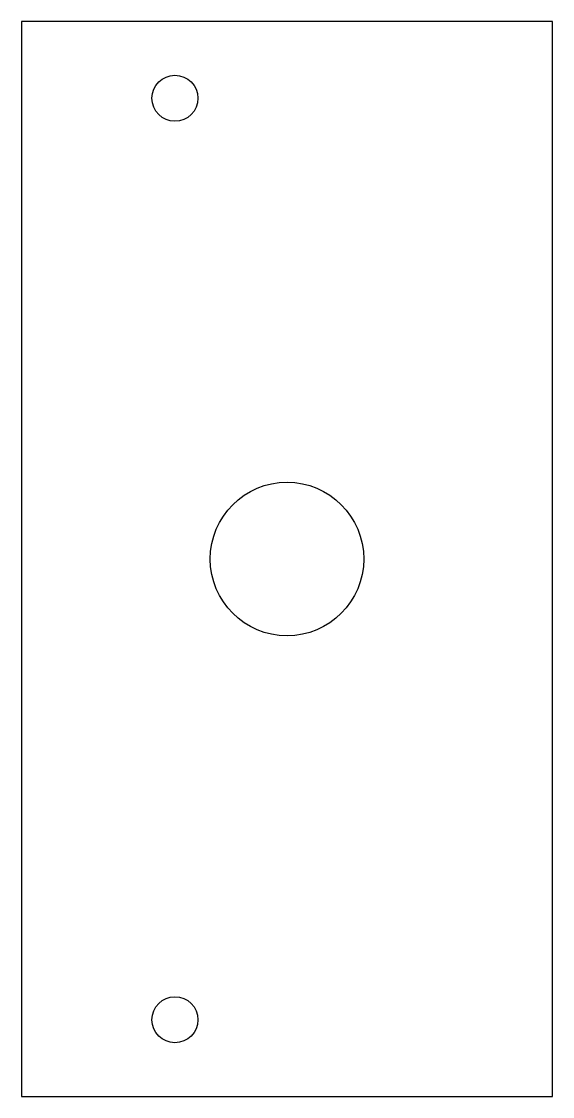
# Model space of a CAD drawing. Header units: millimetres. Extents: x 0 to 34.6, y 0 to 70.
import ezdxf

# ---------------------------------------------------------------- set-up
doc = ezdxf.new("R2010")
doc.units = ezdxf.units.MM

msp = doc.modelspace()

# ---------------------------------------------------------------- linework, layer by layer
at = {"color": 7, "linetype": 'Continuous', "lineweight": 25}
for p, q in [((34.6, 70), (0, 70)), ((0, 70), (0, 0)), ((34.6, 0), (34.6, 70)), ((0, 0), (34.6, 0))]:
    msp.add_line(p, q, dxfattribs=at)
for centre, radius in [((10, 65), 1.5), ((17.3, 35), 5), ((10, 5), 1.5)]:
    msp.add_circle(centre, radius, dxfattribs=at)

doc.saveas('drawing.dxf')
